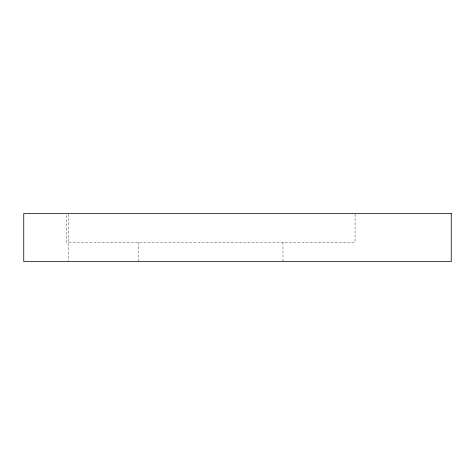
<?xml version="1.0" encoding="UTF-8"?>
<svg xmlns="http://www.w3.org/2000/svg" width="475" height="475" viewBox="0 0 475 475"><rect width="100%" height="100%" fill="white"/><g stroke="black" fill="none" stroke-linecap="round" stroke-linejoin="round"><path stroke-width="0.36" stroke-dasharray="2.38 1.78" d="M355.092 214.201L355.092 242.309L66.613 242.309L66.613 214.201M282.969 242.309L282.969 261.541M138.73 242.309L138.73 261.541M68.347 214.201L68.347 260.799"/><path stroke-width="0.71" d="M451.25 213.459L23.75 213.459L23.75 261.541L451.25 261.541L451.25 213.459"/></g></svg>
